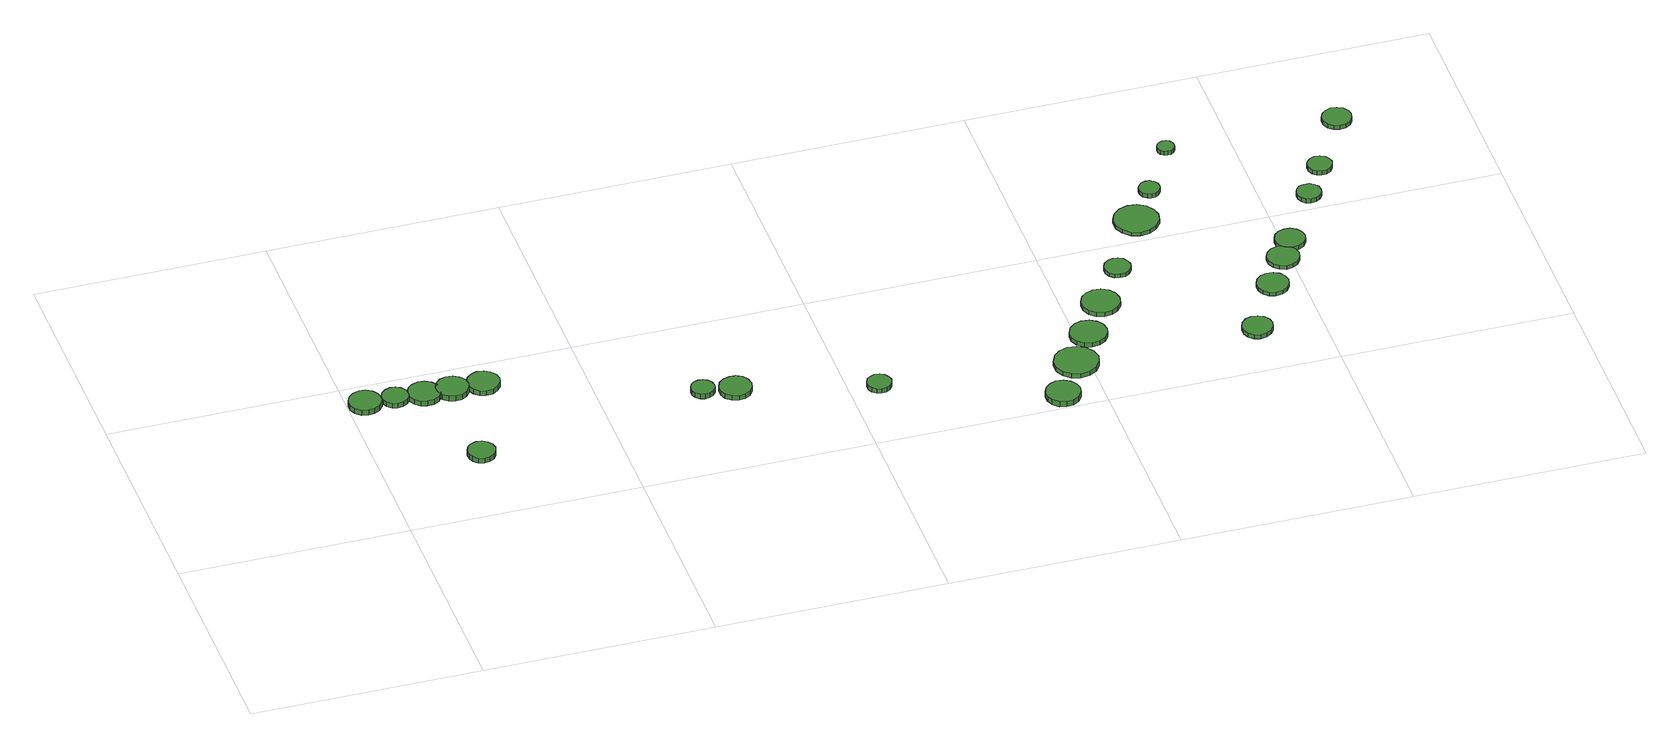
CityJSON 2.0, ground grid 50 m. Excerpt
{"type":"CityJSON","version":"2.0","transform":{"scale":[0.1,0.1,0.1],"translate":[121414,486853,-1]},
"CityObjects":{
"tree1":{"type":"SolitaryVegetationObject","attributes":{"function":"something"},"geometry":[{"type":"MultiSurface","lod":"1","boundaries":[[[0,1,2,3,4,5,6,7,8,9,10,11,12,13,14]],[[15,16,17,18,19,20,21,22,23,24,25,26,27,28,29]],[[0,29,28,1]],[[1,28,27,2]],[[2,27,26,3]],[[3,26,25,4]],[[4,25,24,5]],[[5,24,23,6]],[[6,23,22,7]],[[7,22,21,8]],[[8,21,20,9]],[[9,20,19,10]],[[10,19,18,11]],[[11,18,17,12]],[[12,17,16,13]],[[13,16,15,14]],[[14,15,29,0]]]}]},
"tree2":{"type":"SolitaryVegetationObject","attributes":{"function":"something"},"geometry":[{"type":"MultiSurface","lod":"1","boundaries":[[[30,31,32,33,34,35,36,37,38,39,40,41,42,43,44]],[[45,46,47,48,49,50,51,52,53,54,55,56,57,58,59]],[[30,59,58,31]],[[31,58,57,32]],[[32,57,56,33]],[[33,56,55,34]],[[34,55,54,35]],[[35,54,53,36]],[[36,53,52,37]],[[37,52,51,38]],[[38,51,50,39]],[[39,50,49,40]],[[40,49,48,41]],[[41,48,47,42]],[[42,47,46,43]],[[43,46,45,44]],[[44,45,59,30]]]}]},
"tree3":{"type":"SolitaryVegetationObject","attributes":{"function":"something"},"geometry":[{"type":"MultiSurface","lod":"1","boundaries":[[[60,61,62,63,64,65,66,67,68,69,70,71,72,73,74]],[[75,76,77,78,79,80,81,82,83,84,85,86,87,88,89]],[[60,89,88,61]],[[61,88,87,62]],[[62,87,86,63]],[[63,86,85,64]],[[64,85,84,65]],[[65,84,83,66]],[[66,83,82,67]],[[67,82,81,68]],[[68,81,80,69]],[[69,80,79,70]],[[70,79,78,71]],[[71,78,77,72]],[[72,77,76,73]],[[73,76,75,74]],[[74,75,89,60]]]}]},
"tree4":{"type":"SolitaryVegetationObject","attributes":{"function":"something"},"geometry":[{"type":"MultiSurface","lod":"1","boundaries":[[[90,91,92,93,94,95,96,97,98,99,100,101,102,103,104]],[[105,106,107,108,109,110,111,112,113,114,115,116,117,118,119]],[[90,119,118,91]],[[91,118,117,92]],[[92,117,116,93]],[[93,116,115,94]],[[94,115,114,95]],[[95,114,113,96]],[[96,113,112,97]],[[97,112,111,98]],[[98,111,110,99]],[[99,110,109,100]],[[100,109,108,101]],[[101,108,107,102]],[[102,107,106,103]],[[103,106,105,104]],[[104,105,119,90]]]}]},
"tree5":{"type":"SolitaryVegetationObject","attributes":{"function":"something"},"geometry":[{"type":"MultiSurface","lod":"1","boundaries":[[[120,121,122,123,124,125,126,127,128,129,130,131,132,133,134]],[[135,136,137,138,139,140,141,142,143,144,145,146,147,148,149]],[[120,149,148,121]],[[121,148,147,122]],[[122,147,146,123]],[[123,146,145,124]],[[124,145,144,125]],[[125,144,143,126]],[[126,143,142,127]],[[127,142,141,128]],[[128,141,140,129]],[[129,140,139,130]],[[130,139,138,131]],[[131,138,137,132]],[[132,137,136,133]],[[133,136,135,134]],[[134,135,149,120]]]}]},
"tree6":{"type":"SolitaryVegetationObject","attributes":{"function":"something"},"geometry":[{"type":"MultiSurface","lod":"1","boundaries":[[[150,151,152,153,154,155,156,157,158,159,160,161,162,163,164]],[[165,166,167,168,169,170,171,172,173,174,175,176,177,178,179]],[[150,179,178,151]],[[151,178,177,152]],[[152,177,176,153]],[[153,176,175,154]],[[154,175,174,155]],[[155,174,173,156]],[[156,173,172,157]],[[157,172,171,158]],[[158,171,170,159]],[[159,170,169,160]],[[160,169,168,161]],[[161,168,167,162]],[[162,167,166,163]],[[163,166,165,164]],[[164,165,179,150]]]}]},
"tree7":{"type":"SolitaryVegetationObject","attributes":{"function":"something"},"geometry":[{"type":"MultiSurface","lod":"1","boundaries":[[[180,181,182,183,184,185,186,187,188,189,190,191,192,193,194]],[[195,196,197,198,199,200,201,202,203,204,205,206,207,208,209]],[[180,209,208,181]],[[181,208,207,182]],[[182,207,206,183]],[[183,206,205,184]],[[184,205,204,185]],[[185,204,203,186]],[[186,203,202,187]],[[187,202,201,188]],[[188,201,200,189]],[[189,200,199,190]],[[190,199,198,191]],[[191,198,197,192]],[[192,197,196,193]],[[193,196,195,194]],[[194,195,209,180]]]}]},
"tree8":{"type":"SolitaryVegetationObject","attributes":{"function":"something"},"geometry":[{"type":"MultiSurface","lod":"1","boundaries":[[[210,211,212,213,214,215,216,217,218,219,220,221,222,223,224]],[[225,226,227,228,229,230,231,232,233,234,235,236,237,238,239]],[[210,239,238,211]],[[211,238,237,212]],[[212,237,236,213]],[[213,236,235,214]],[[214,235,234,215]],[[215,234,233,216]],[[216,233,232,217]],[[217,232,231,218]],[[218,231,230,219]],[[219,230,229,220]],[[220,229,228,221]],[[221,228,227,222]],[[222,227,226,223]],[[223,226,225,224]],[[224,225,239,210]]]}]},
"tree9":{"type":"SolitaryVegetationObject","attributes":{"function":"something"},"geometry":[{"type":"MultiSurface","lod":"1","boundaries":[[[240,241,242,243,244,245,246,247,248,249,250,251,252,253,254]],[[255,256,257,258,259,260,261,262,263,264,265,266,267,268,269]],[[240,269,268,241]],[[241,268,267,242]],[[242,267,266,243]],[[243,266,265,244]],[[244,265,264,245]],[[245,264,263,246]],[[246,263,262,247]],[[247,262,261,248]],[[248,261,260,249]],[[249,260,259,250]],[[250,259,258,251]],[[251,258,257,252]],[[252,257,256,253]],[[253,256,255,254]],[[254,255,269,240]]]}]},
"tree10":{"type":"SolitaryVegetationObject","attributes":{"function":"something"},"geometry":[{"type":"MultiSurface","lod":"1","boundaries":[[[270,271,272,273,274,275,276,277,278,279,280,281,282,283,284]],[[285,286,287,288,289,290,291,292,293,294,295,296,297,298,299]],[[270,299,298,271]],[[271,298,297,272]],[[272,297,296,273]],[[273,296,295,274]],[[274,295,294,275]],[[275,294,293,276]],[[276,293,292,277]],[[277,292,291,278]],[[278,291,290,279]],[[279,290,289,280]],[[280,289,288,281]],[[281,288,287,282]],[[282,287,286,283]],[[283,286,285,284]],[[284,285,299,270]]]}]},
"tree11":{"type":"SolitaryVegetationObject","attributes":{"function":"something"},"geometry":[{"type":"MultiSurface","lod":"1","boundaries":[[[300,301,302,303,304,305,306,307,308,309,310,311,312,313,314]],[[315,316,317,318,319,320,321,322,323,324,325,326,327,328,329]],[[300,329,328,301]],[[301,328,327,302]],[[302,327,326,303]],[[303,326,325,304]],[[304,325,324,305]],[[305,324,323,306]],[[306,323,322,307]],[[307,322,321,308]],[[308,321,320,309]],[[309,320,319,310]],[[310,319,318,311]],[[311,318,317,312]],[[312,317,316,313]],[[313,316,315,314]],[[314,315,329,300]]]}]},
"tree12":{"type":"SolitaryVegetationObject","attributes":{"function":"something"},"geometry":[{"type":"MultiSurface","lod":"1","boundaries":[[[330,331,332,333,334,335,336,337,338,339,340,341,342,343,344]],[[345,346,347,348,349,350,351,352,353,354,355,356,357,358,359]],[[330,359,358,331]],[[331,358,357,332]],[[332,357,356,333]],[[333,356,355,334]],[[334,355,354,335]],[[335,354,353,336]],[[336,353,352,337]],[[337,352,351,338]],[[338,351,350,339]],[[339,350,349,340]],[[340,349,348,341]],[[341,348,347,342]],[[342,347,346,343]],[[343,346,345,344]],[[344,345,359,330]]]}]},
"tree13":{"type":"SolitaryVegetationObject","attributes":{"function":"something"},"geometry":[{"type":"MultiSurface","lod":"1","boundaries":[[[360,361,362,363,364,365,366,367,368,369,370,371,372,373,374]],[[375,376,377,378,379,380,381,382,383,384,385,386,387,388,389]],[[360,389,388,361]],[[361,388,387,362]],[[362,387,386,363]],[[363,386,385,364]],[[364,385,384,365]],[[365,384,383,366]],[[366,383,382,367]],[[367,382,381,368]],[[368,381,380,369]],[[369,380,379,370]],[[370,379,378,371]],[[371,378,377,372]],[[372,377,376,373]],[[373,376,375,374]],[[374,375,389,360]]]}]},
"tree14":{"type":"SolitaryVegetationObject","attributes":{"function":"something"},"geometry":[{"type":"MultiSurface","lod":"1","boundaries":[[[390,391,392,393,394,395,396,397,398,399,400,401,402,403,404]],[[405,406,407,408,409,410,411,412,413,414,415,416,417,418,419]],[[390,419,418,391]],[[391,418,417,392]],[[392,417,416,393]],[[393,416,415,394]],[[394,415,414,395]],[[395,414,413,396]],[[396,413,412,397]],[[397,412,411,398]],[[398,411,410,399]],[[399,410,409,400]],[[400,409,408,401]],[[401,408,407,402]],[[402,407,406,403]],[[403,406,405,404]],[[404,405,419,390]]]}]},
"tree15":{"type":"SolitaryVegetationObject","attributes":{"function":"something"},"geometry":[{"type":"MultiSurface","lod":"1","boundaries":[[[420,421,422,423,424,425,426,427,428,429,430,431,432,433,434]],[[435,436,437,438,439,440,441,442,443,444,445,446,447,448,449]],[[420,449,448,421]],[[421,448,447,422]],[[422,447,446,423]],[[423,446,445,424]],[[424,445,444,425]],[[425,444,443,426]],[[426,443,442,427]],[[427,442,441,428]],[[428,441,440,429]],[[429,440,439,430]],[[430,439,438,431]],[[431,438,437,432]],[[432,437,436,433]],[[433,436,435,434]],[[434,435,449,420]]]}]},
"tree16":{"type":"SolitaryVegetationObject","attributes":{"function":"something"},"geometry":[{"type":"MultiSurface","lod":"1","boundaries":[[[450,451,452,453,454,455,456,457,458,459,460,461,462,463,464]],[[465,466,467,468,469,470,471,472,473,474,475,476,477,478,479]],[[450,479,478,451]],[[451,478,477,452]],[[452,477,476,453]],[[453,476,475,454]],[[454,475,474,455]],[[455,474,473,456]],[[456,473,472,457]],[[457,472,471,458]],[[458,471,470,459]],[[459,470,469,460]],[[460,469,468,461]],[[461,468,467,462]],[[462,467,466,463]],[[463,466,465,464]],[[464,465,479,450]]]}]},
"tree17":{"type":"SolitaryVegetationObject","attributes":{"function":"something"},"geometry":[{"type":"MultiSurface","lod":"1","boundaries":[[[480,481,482,483,484,485,486,487,488,489,490,491,492,493,494]],[[495,496,497,498,499,500,501,502,503,504,505,506,507,508,509]],[[480,509,508,481]],[[481,508,507,482]],[[482,507,506,483]],[[483,506,505,484]],[[484,505,504,485]],[[485,504,503,486]],[[486,503,502,487]],[[487,502,501,488]],[[488,501,500,489]],[[489,500,499,490]],[[490,499,498,491]],[[491,498,497,492]],[[492,497,496,493]],[[493,496,495,494]],[[494,495,509,480]]]}]},
"tree18":{"type":"SolitaryVegetationObject","attributes":{"function":"something"},"geometry":[{"type":"MultiSurface","lod":"1","boundaries":[[[510,511,512,513,514,515,516,517,518,519,520,521,522,523,524]],[[525,526,527,528,529,530,531,532,533,534,535,536,537,538,539]],[[510,539,538,511]],[[511,538,537,512]],[[512,537,536,513]],[[513,536,535,514]],[[514,535,534,515]],[[515,534,533,516]],[[516,533,532,517]],[[517,532,531,518]],[[518,531,530,519]],[[519,530,529,520]],[[520,529,528,521]],[[521,528,527,522]],[[522,527,526,523]],[[523,526,525,524]],[[524,525,539,510]]]}]},
"tree19":{"type":"SolitaryVegetationObject","attributes":{"function":"something"},"geometry":[{"type":"MultiSurface","lod":"1","boundaries":[[[540,541,542,543,544,545,546,547,548,549,550,551,552,553,554]],[[555,556,557,558,559,560,561,562,563,564,565,566,567,568,569]],[[540,569,568,541]],[[541,568,567,542]],[[542,567,566,543]],[[543,566,565,544]],[[544,565,564,545]],[[545,564,563,546]],[[546,563,562,547]],[[547,562,561,548]],[[548,561,560,549]],[[549,560,559,550]],[[550,559,558,551]],[[551,558,557,552]],[[552,557,556,553]],[[553,556,555,554]],[[554,555,569,540]]]}]},
"tree20":{"type":"SolitaryVegetationObject","attributes":{"function":"something"},"geometry":[{"type":"MultiSurface","lod":"1","boundaries":[[[570,571,572,573,574,575,576,577,578,579,580,581,582,583,584]],[[585,586,587,588,589,590,591,592,593,594,595,596,597,598,599]],[[570,599,598,571]],[[571,598,597,572]],[[572,597,596,573]],[[573,596,595,574]],[[574,595,594,575]],[[575,594,593,576]],[[576,593,592,577]],[[577,592,591,578]],[[578,591,590,579]],[[579,590,589,580]],[[580,589,588,581]],[[581,588,587,582]],[[582,587,586,583]],[[583,586,585,584]],[[584,585,599,570]]]}]},
"tree21":{"type":"SolitaryVegetationObject","attributes":{"function":"something"},"geometry":[{"type":"MultiSurface","lod":"1","boundaries":[[[600,601,602,603,604,605,606,607,608,609,610,611,612,613,614]],[[615,616,617,618,619,620,621,622,623,624,625,626,627,628,629]],[[600,629,628,601]],[[601,628,627,602]],[[602,627,626,603]],[[603,626,625,604]],[[604,625,624,605]],[[605,624,623,606]],[[606,623,622,607]],[[607,622,621,608]],[[608,621,620,609]],[[609,620,619,610]],[[610,619,618,611]],[[611,618,617,612]],[[612,617,616,613]],[[613,616,615,614]],[[614,615,629,600]]]}]},
"tree22":{"type":"SolitaryVegetationObject","attributes":{"function":"something"},"geometry":[{"type":"MultiSurface","lod":"1","boundaries":[[[630,631,632,633,634,635,636,637,638,639,640,641,642,643,644]],[[645,646,647,648,649,650,651,652,653,654,655,656,657,658,659]],[[630,659,658,631]],[[631,658,657,632]],[[632,657,656,633]],[[633,656,655,634]],[[634,655,654,635]],[[635,654,653,636]],[[636,653,652,637]],[[637,652,651,638]],[[638,651,650,639]],[[639,650,649,640]],[[640,649,648,641]],[[641,648,647,642]],[[642,647,646,643]],[[643,646,645,644]],[[644,645,659,630]]]}]},
"tree23":{"type":"SolitaryVegetationObject","attributes":{"function":"something"},"geometry":[{"type":"MultiSurface","lod":"1","boundaries":[[[660,661,662,663,664,665,666,667,668,669,670,671,672,673,674]],[[675,676,677,678,679,680,681,682,683,684,685,686,687,688,689]],[[660,689,688,661]],[[661,688,687,662]],[[662,687,686,663]],[[663,686,685,664]],[[664,685,684,665]],[[665,684,683,666]],[[666,683,682,667]],[[667,682,681,668]],[[668,681,680,669]],[[669,680,679,670]],[[670,679,678,671]],[[671,678,677,672]],[[672,677,676,673]],[[673,676,675,674]],[[674,675,689,660]]]}]},
"tree24":{"type":"SolitaryVegetationObject","attributes":{"function":"something"},"geometry":[{"type":"MultiSurface","lod":"1","boundaries":[[[690,691,692,693,694,695,696,697,698,699,700,701,702,703,704]],[[705,706,707,708,709,710,711,712,713,714,715,716,717,718,719]],[[690,719,718,691]],[[691,718,717,692]],[[692,717,716,693]],[[693,716,715,694]],[[694,715,714,695]],[[695,714,713,696]],[[696,713,712,697]],[[697,712,711,698]],[[698,711,710,699]],[[699,710,709,700]],[[700,709,708,701]],[[701,708,707,702]],[[702,707,706,703]],[[703,706,705,704]],[[704,705,719,690]]]}]}
},
"vertices":[
[69,426,27],[66,440,27],[58,452,27],[45,459,27],[31,461,27],[17,456,27],[6,447,27],[0,434,27],[0,419,27],[6,406,27],[17,396,27],[31,392,27],[45,393,27],[58,401,27],[66,412,27],[66,412,14],[58,401,14],[45,393,14],[31,392,14],[17,396,14],[6,406,14],[0,419,14],[0,434,14],[6,447,14],[17,456,14],[31,461,14],[45,459,14],[58,452,14],[66,440,14],[69,426,14],
[127,427,25],[125,438,25],[118,448,25],[108,454,25],[96,455,25],[85,451,25],[76,444,25],[71,433,25],[71,421,25],[76,410,25],[85,402,25],[96,399,25],[108,400,25],[118,406,25],[125,415,25],[125,415,13],[118,406,13],[108,400,13],[96,399,13],[85,402,13],[76,410,13],[71,421,13],[71,433,13],[76,444,13],[85,451,13],[96,455,13],[108,454,13],[118,448,13],[125,438,13],[127,427,13],
[244,199,23],[241,211,23],[234,221,23],[223,228,23],[211,229,23],[199,225,23],[190,217,23],[185,205,23],[185,193,23],[190,182,23],[199,173,23],[211,169,23],[223,171,23],[234,177,23],[241,187,23],[241,187,11],[234,177,11],[223,171,11],[211,169,11],[199,173,11],[190,182,11],[185,193,11],[185,205,11],[190,217,11],[199,225,11],[211,229,11],[223,228,11],[234,221,11],[241,211,11],[244,199,11],
[195,423,24],[192,437,24],[184,449,24],[171,456,24],[157,458,24],[143,453,24],[132,444,24],[126,430,24],[126,416,24],[132,403,24],[143,393,24],[157,389,24],[171,390,24],[184,397,24],[192,409,24],[192,409,12],[184,397,12],[171,390,12],[157,389,12],[143,393,12],[132,403,12],[126,416,12],[126,430,12],[132,444,12],[143,453,12],[157,458,12],[171,456,12],[184,449,12],[192,437,12],[195,423,12],
[255,422,25],[252,436,25],[243,447,25],[231,455,25],[217,456,25],[203,452,25],[192,442,25],[186,429,25],[186,415,25],[192,401,25],[203,392,25],[217,387,25],[231,389,25],[243,396,25],[252,408,25],[252,408,12],[243,396,12],[231,389,12],[217,387,12],[203,392,12],[192,401,12],[186,415,12],[186,429,12],[192,442,12],[203,452,12],[217,456,12],[231,455,12],[243,447,12],[252,436,12],[255,422,12],
[322,422,23],[319,436,23],[310,448,23],[298,455,23],[283,457,23],[270,452,23],[259,443,23],[253,430,23],[253,415,23],[259,402,23],[270,392,23],[283,388,23],[298,389,23],[310,397,23],[319,408,23],[319,408,11],[310,397,11],[298,389,11],[283,388,11],[270,392,11],[259,402,11],[253,415,11],[253,430,11],[259,443,11],[270,452,11],[283,457,11],[298,455,11],[310,448,11],[319,436,11],[322,422,11],
[738,274,19],[736,284,19],[729,293,19],[720,298,19],[710,299,19],[700,296,19],[692,289,19],[688,279,19],[688,268,19],[692,259,19],[700,252,19],[710,249,19],[720,250,19],[729,255,19],[736,263,19],[736,263,7],[729,255,7],[720,250,7],[710,249,7],[700,252,7],[692,259,7],[688,268,7],[688,279,7],[692,289,7],[700,296,7],[710,299,7],[720,298,7],[729,293,7],[736,284,7],[738,274,7],
[813,259,18],[810,273,18],[802,285,18],[789,292,18],[775,293,18],[761,289,18],[750,279,18],[744,266,18],[744,252,18],[750,238,18],[761,229,18],[775,224,18],[789,226,18],[802,233,18],[810,245,18],[810,245,7],[802,233,7],[789,226,7],[775,224,7],[761,229,7],[750,238,7],[744,252,7],[744,266,7],[750,279,7],[761,289,7],[775,293,7],[789,292,7],[802,285,7],[810,273,7],[813,259,7],
[1091,186,18],[1088,196,18],[1082,205,18],[1073,210,18],[1062,212,18],[1052,208,18],[1043,201,18],[1039,191,18],[1039,180,18],[1043,170,18],[1052,163,18],[1062,160,18],[1073,161,18],[1082,166,18],[1088,175,18],[1088,175,7],[1082,166,7],[1073,161,7],[1062,160,7],[1052,163,7],[1043,170,7],[1039,180,7],[1039,191,7],[1043,201,7],[1052,208,7],[1062,212,7],[1073,210,7],[1082,205,7],[1088,196,7],[1091,186,7],
[1451,39,21],[1448,54,21],[1439,66,21],[1426,74,21],[1410,76,21],[1396,71,21],[1384,60,21],[1378,46,21],[1378,31,21],[1384,17,21],[1396,6,21],[1410,2,21],[1426,3,21],[1439,11,21],[1448,24,21],[1448,24,8],[1439,11,8],[1426,3,8],[1410,2,8],[1396,6,8],[1384,17,8],[1378,31,8],[1378,46,8],[1384,60,8],[1396,71,8],[1410,76,8],[1426,74,8],[1439,66,8],[1448,54,8],[1451,39,8],
[1520,135,18],[1516,154,18],[1504,170,18],[1487,180,18],[1467,182,18],[1448,176,18],[1434,163,18],[1426,145,18],[1426,125,18],[1434,107,18],[1448,94,18],[1467,88,18],[1487,90,18],[1504,100,18],[1516,116,18],[1516,116,7],[1504,100,7],[1487,90,7],[1467,88,7],[1448,94,7],[1434,107,7],[1426,125,7],[1426,145,7],[1434,163,7],[1448,176,7],[1467,182,7],[1487,180,7],[1504,170,7],[1516,154,7],[1520,135,7],
[1565,221,17],[1562,238,17],[1552,251,17],[1538,259,17],[1521,261,17],[1505,256,17],[1493,245,17],[1486,230,17],[1486,213,17],[1493,198,17],[1505,187,17],[1521,182,17],[1538,184,17],[1552,192,17],[1562,205,17],[1562,205,7],[1552,192,7],[1538,184,7],[1521,182,7],[1505,187,7],[1493,198,7],[1486,213,7],[1486,230,7],[1493,245,7],[1505,256,7],[1521,261,7],[1538,259,7],[1552,251,7],[1562,238,7],[1565,221,7],
[1621,315,17],[1618,331,17],[1608,345,17],[1593,354,17],[1576,355,17],[1560,350,17],[1547,339,17],[1540,323,17],[1540,306,17],[1547,290,17],[1560,279,17],[1576,274,17],[1593,276,17],[1608,284,17],[1618,298,17],[1618,298,7],[1608,284,7],[1593,276,7],[1576,274,7],[1560,279,7],[1547,290,7],[1540,306,7],[1540,323,7],[1547,339,7],[1560,350,7],[1576,355,7],[1593,354,7],[1608,345,7],[1618,331,7],[1621,315,7],
[1677,419,16],[1675,430,16],[1668,440,16],[1658,446,16],[1646,447,16],[1635,443,16],[1626,435,16],[1621,425,16],[1621,413,16],[1626,402,16],[1635,394,16],[1646,391,16],[1658,392,16],[1668,398,16],[1675,407,16],[1675,407,7],[1668,398,7],[1658,392,7],[1646,391,7],[1635,394,7],[1626,402,7],[1621,413,7],[1621,425,7],[1626,435,7],[1635,443,7],[1646,447,7],[1658,446,7],[1668,440,7],[1675,430,7],[1677,419,7],
[1782,563,16],[1778,582,16],[1766,598,16],[1749,608,16],[1729,610,16],[1710,604,16],[1695,591,16],[1687,573,16],[1687,553,16],[1695,535,16],[1710,521,16],[1729,515,16],[1749,517,16],[1766,527,16],[1778,543,16],[1778,543,7],[1766,527,7],[1749,517,7],[1729,515,7],[1710,521,7],[1695,535,7],[1687,553,7],[1687,573,7],[1695,591,7],[1710,604,7],[1729,610,7],[1749,608,7],[1766,598,7],[1778,582,7],[1782,563,7],
[1896,139,17],[1893,153,17],[1885,164,17],[1873,170,17],[1860,172,17],[1847,168,17],[1836,158,17],[1831,146,17],[1831,132,17],[1836,120,17],[1847,110,17],[1860,106,17],[1873,108,17],[1885,115,17],[1893,126,17],[1893,126,7],[1885,115,7],[1873,108,7],[1860,106,7],[1847,110,7],[1836,120,7],[1831,132,7],[1831,146,7],[1836,158,7],[1847,168,7],[1860,172,7],[1873,170,7],[1885,164,7],[1893,153,7],[1896,139,7],
[1814,656,16],[1812,665,16],[1806,673,16],[1798,678,16],[1789,679,16],[1780,676,16],[1773,669,16],[1769,661,16],[1769,651,16],[1773,642,16],[1780,636,16],[1789,633,16],[1798,634,16],[1806,639,16],[1812,647,16],[1812,647,6],[1806,639,6],[1798,634,6],[1789,633,6],[1780,636,6],[1773,642,6],[1769,651,6],[1769,661,6],[1773,669,6],[1780,676,6],[1789,679,6],[1798,678,6],[1806,673,6],[1812,665,6],[1814,656,6],
[1971,271,16],[1968,285,16],[1960,297,16],[1948,304,16],[1933,305,16],[1920,301,16],[1909,291,16],[1903,278,16],[1903,264,16],[1909,251,16],[1920,241,16],[1933,237,16],[1948,238,16],[1960,245,16],[1968,257,16],[1968,257,7],[1960,245,7],[1948,238,7],[1933,237,7],[1920,241,7],[1909,251,7],[1903,264,7],[1903,278,7],[1909,291,7],[1920,301,7],[1933,305,7],[1948,304,7],[1960,297,7],[1968,285,7],[1971,271,7],
[2019,352,16],[2016,366,16],[2008,378,16],[1995,385,16],[1981,386,16],[1967,382,16],[1956,372,16],[1950,359,16],[1950,345,16],[1956,331,16],[1967,322,16],[1981,317,16],[1995,319,16],[2008,326,16],[2016,338,16],[2016,338,7],[2008,326,7],[1995,319,7],[1981,317,7],[1967,322,7],[1956,331,7],[1950,345,7],[1950,359,7],[1956,372,7],[1967,382,7],[1981,386,7],[1995,385,7],[2008,378,7],[2016,366,7],[2019,352,7],
[1884,781,16],[1882,789,16],[1878,795,16],[1871,799,16],[1864,800,16],[1856,797,16],[1850,792,16],[1847,785,16],[1847,777,16],[1850,770,16],[1856,765,16],[1864,763,16],[1871,763,16],[1878,767,16],[1882,774,16],[1882,774,6],[1878,767,6],[1871,763,6],[1864,763,6],[1856,765,6],[1850,770,6],[1847,777,6],[1847,785,6],[1850,792,6],[1856,797,6],[1864,800,6],[1871,799,6],[1878,795,6],[1882,789,6],[1884,781,6],
[2048,405,17],[2045,418,17],[2037,429,17],[2025,436,17],[2012,437,17],[1999,433,17],[1989,424,17],[1984,412,17],[1984,398,17],[1989,386,17],[1999,377,17],[2012,373,17],[2025,374,17],[2037,381,17],[2045,392,17],[2045,392,7],[2037,381,7],[2025,374,7],[2012,373,7],[1999,377,7],[1989,386,7],[1984,398,7],[1984,412,7],[1989,424,7],[1999,433,7],[2012,437,7],[2025,436,7],[2037,429,7],[2045,418,7],[2048,405,7],
[2126,546,16],[2124,557,16],[2117,566,16],[2108,571,16],[2097,572,16],[2086,569,16],[2078,561,16],[2074,551,16],[2074,540,16],[2078,530,16],[2086,523,16],[2097,519,16],[2108,521,16],[2117,526,16],[2124,535,16],[2124,535,6],[2117,526,6],[2108,521,6],[2097,519,6],[2086,523,6],[2078,530,6],[2074,540,6],[2074,551,6],[2078,561,6],[2086,569,6],[2097,572,6],[2108,571,6],[2117,566,6],[2124,557,6],[2126,546,6],
[2176,630,16],[2173,641,16],[2167,650,16],[2157,655,16],[2146,657,16],[2136,653,16],[2128,646,16],[2123,636,16],[2123,625,16],[2128,614,16],[2136,607,16],[2146,604,16],[2157,605,16],[2167,610,16],[2173,619,16],[2173,619,6],[2167,610,6],[2157,605,6],[2146,604,6],[2136,607,6],[2128,614,6],[2123,625,6],[2123,636,6],[2128,646,6],[2136,653,6],[2146,657,6],[2157,655,6],[2167,650,6],[2173,641,6],[2176,630,6],
[2262,773,16],[2259,786,16],[2252,797,16],[2240,803,16],[2227,805,16],[2215,800,16],[2205,792,16],[2199,780,16],[2199,766,16],[2205,754,16],[2215,746,16],[2227,742,16],[2240,743,16],[2252,749,16],[2259,760,16],[2259,760,6],[2252,749,6],[2240,743,6],[2227,742,6],[2215,746,6],[2205,754,6],[2199,766,6],[2199,780,6],[2205,792,6],[2215,800,6],[2227,805,6],[2240,803,6],[2252,797,6],[2259,786,6],[2262,773,6]
]}
